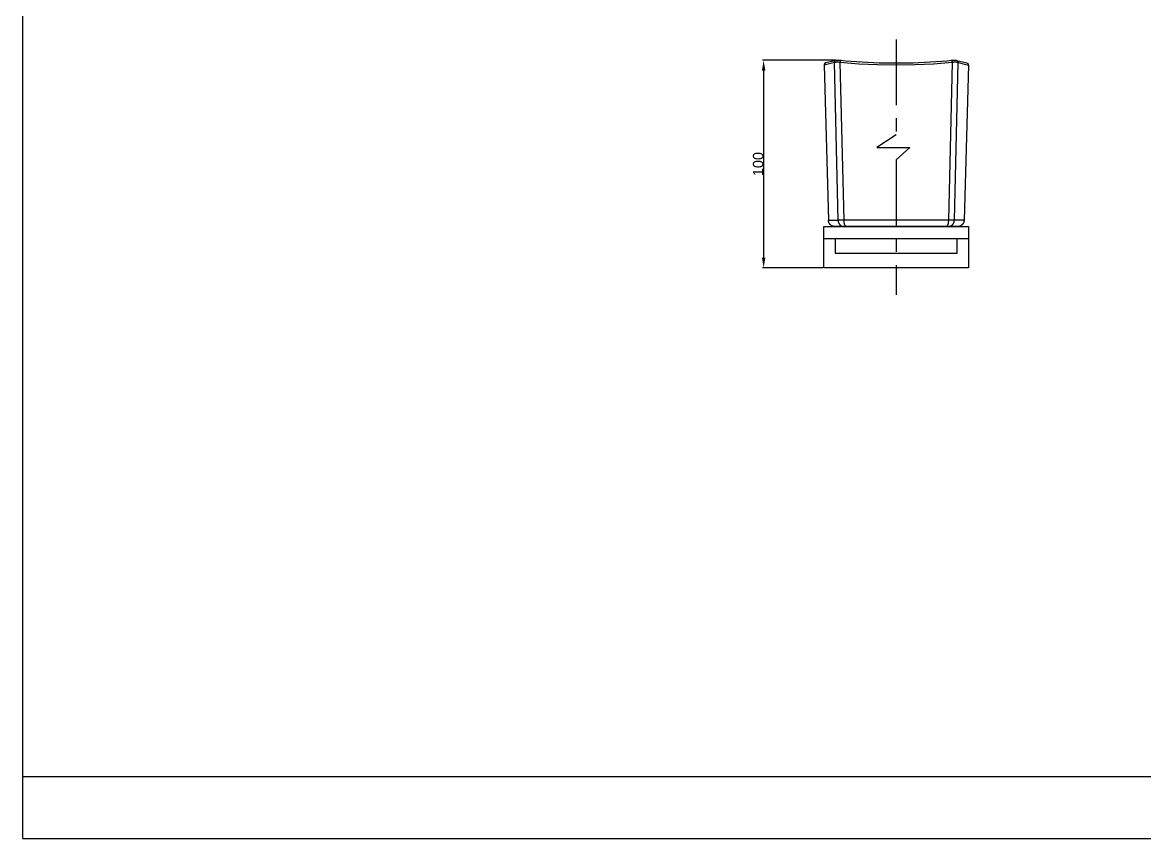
# Model space of a CAD drawing. Header units: millimetres. Extents: x -5 to 5638, y -16 to 780.
# Drawn here: x 3420 to 3963, y -16 to 378 of the extents above; entities that cross this region are included whole.
import ezdxf

# ---------------------------------------------------------------- set-up
doc = ezdxf.new("R2010")
doc.units = ezdxf.units.MM
doc.header["$MEASUREMENT"] = 0
doc.linetypes.add('CENTER', pattern=[50.8, 31.75, -6.35, 6.35, -6.35])
for name, color, linetype in [('____', 5, 'Continuous'), ('CEN', 1, 'CENTER'), ('DEFAULT', 7, 'Continuous'), ('OUTLINE', 2, 'Continuous'), ('TEX', 131, 'Continuous')]:
    doc.layers.add(name, color=color, linetype=linetype)
doc.styles.add('ARIAL', font='arial.ttf')
doc.dimstyles.new('DIMENSION STYLE 01', dxfattribs={"dimtxt": 5, "dimasz": 5, "dimexe": 0.5, "dimexo": 0.5, "dimgap": 0.09, "dimtad": 1, "dimtoh": 1, "dimdec": 0, "dimzin": 0, "dimdsep": 46, "dimtxsty": 'ARIAL', "dimcen": 0.5, "dimadec": 1, "dimazin": 0, "dimtfac": 1, "dimtdec": 4, "dimtofl": 0, "dimtmove": 0, "dimatfit": 3, "dimfxl": 1, "dimtolj": 1, "dimtzin": 0, "dimarcsym": 0})

# ---------------------------------------------------------------- blocks, each defined once
blk = doc.blocks.new('*D19')
at = {"layer": 'DEFAULT', "color": 0, "lineweight": -2, "transparency": 16777216}
for p, q in [((3813.64, 359.92), (3778.42, 359.92)), ((3778.92, 354.92), (3778.92, 264.54)), ((3807.56, 259.54), (3778.42, 259.54))]:
    blk.add_line(p, q, dxfattribs=at)
at = {"layer": 'DEFAULT', "color": 0, "transparency": 16777216}
for points in [[(3778.09, 354.92), (3779.76, 354.92), (3778.92, 359.92)], [(3778.09, 264.54), (3779.76, 264.54), (3778.92, 259.54)]]:
    blk.add_solid(points, dxfattribs=at)
at = {"layer": 'Defpoints', "color": 0, "transparency": 16777216}
for p in [(3814.14, 359.92), (3778.92, 259.54), (3808.06, 259.54)]:
    blk.add_point(p, dxfattribs=at)
at = {"layer": 'DEFAULT', "color": 0, "transparency": 16777216, "insert": (3776.28, 309.73), "char_height": 5, "attachment_point": 5, "rotation": 90, "style": 'ARIAL'}
blk.add_mtext('\\A1;100', dxfattribs=at)

msp = doc.modelspace()

# ---------------------------------------------------------------- linework, layer by layer
at = {"layer": '____'}
for p, q in [((3420.39, 772.92), (3420.39, -16.46)), ((3420.39, -16.46), (4521.39, -16.46))]:
    msp.add_line(p, q, dxfattribs=at)
at = {"layer": 'CEN'}
for p, q in [((3843.06, 369.97), (3843.06, 323.86)), ((3843.06, 323.86), (3833.69, 317.79)), ((3833.69, 317.79), (3849.68, 317.79)), ((3849.68, 317.79), (3843.06, 311.72)), ((3843.06, 311.72), (3843.06, 246.49))]:
    msp.add_line(p, q, dxfattribs=at)
at = {"layer": 'OUTLINE'}
for p, q in [((3813.17, 358.84), (3808.14, 357.56)), ((3808.35, 358.26), (3808.33, 358.23)), ((3808.37, 358.28), (3808.35, 358.26)), ((3808.39, 358.31), (3808.37, 358.28)), ((3808.42, 358.33), (3808.39, 358.31)), ((3808.44, 358.36), (3808.42, 358.33)), ((3808.46, 358.38), (3808.44, 358.36)), ((3808.49, 358.4), (3808.46, 358.38)), ((3808.51, 358.42), (3808.49, 358.4)), ((3808.54, 358.44), (3808.51, 358.42)), ((3808.56, 358.46), (3808.54, 358.44)), ((3808.59, 358.48), (3808.56, 358.46)), ((3808.62, 358.5), (3808.59, 358.48)), ((3808.65, 358.52), (3808.62, 358.5)), ((3808.68, 358.53), (3808.65, 358.52)), ((3808.71, 358.55), (3808.68, 358.53)), ((3808.74, 358.56), (3808.71, 358.55)), ((3808.77, 358.57), (3808.74, 358.56)), ((3808.8, 358.58), (3808.77, 358.57)), ((3808.83, 358.59), (3808.8, 358.58)), ((3808.86, 358.6), (3808.83, 358.59)), ((3808.89, 358.61), (3808.86, 358.6)), ((3808.98, 358.63), (3808.89, 358.61)), ((3808.99, 358.64), (3808.98, 358.63)), ((3813.87, 359.89), (3808.99, 358.64)), ((3813.16, 358.97), (3813.17, 359.01)), ((3813.16, 358.94), (3813.16, 358.97)), ((3813.16, 358.91), (3813.16, 358.94)), ((3813.17, 358.87), (3813.16, 358.91)), ((3813.17, 359.07), (3813.18, 359.11)), ((3813.17, 359.04), (3813.17, 359.07)), ((3813.17, 359.01), (3813.17, 359.04)), ((3813.4, 358.89), (3813.17, 358.84)), ((3813.17, 358.84), (3813.17, 358.87)), ((3814.95, 282.59), (3813.17, 358.84)), ((3813.17, 358.84), (3813.17, 358.84)), ((3813.18, 359.14), (3813.19, 359.17)), ((3813.18, 359.11), (3813.18, 359.14)), ((3813.19, 359.17), (3813.2, 359.2)), ((3813.2, 359.2), (3813.21, 359.24)), ((3813.2, 359.17), (3813.2, 359.17)), ((3813.21, 359.24), (3813.22, 359.27)), ((3813.22, 359.27), (3813.23, 359.3)), ((3813.23, 359.3), (3813.24, 359.33)), ((3813.24, 359.33), (3813.25, 359.36)), ((3813.25, 359.36), (3813.27, 359.39)), ((3813.27, 359.39), (3813.28, 359.42)), ((3813.28, 359.42), (3813.3, 359.45)), ((3813.3, 359.45), (3813.32, 359.48)), ((3813.32, 359.48), (3813.34, 359.5)), ((3813.34, 359.5), (3813.36, 359.53)), ((3813.36, 359.53), (3813.38, 359.56)), ((3813.38, 359.56), (3813.4, 359.58)), ((3813.4, 359.58), (3813.42, 359.61)), ((3813.64, 358.92), (3813.4, 358.89)), ((3813.42, 359.61), (3813.44, 359.63)), ((3813.44, 359.63), (3813.47, 359.65)), ((3813.47, 359.65), (3813.49, 359.68)), ((3813.49, 359.68), (3813.51, 359.7)), ((3813.51, 359.7), (3813.54, 359.72)), ((3813.54, 359.72), (3813.57, 359.74)), ((3813.57, 359.74), (3813.59, 359.76)), ((3813.59, 359.76), (3813.62, 359.78)), ((3813.62, 359.78), (3813.65, 359.79)), ((3813.88, 358.95), (3813.64, 358.92)), ((3813.65, 359.79), (3813.68, 359.81)), ((3813.68, 359.81), (3813.71, 359.82)), ((3813.71, 359.82), (3813.74, 359.84)), ((3813.74, 359.84), (3813.77, 359.85)), ((3813.77, 359.85), (3813.8, 359.86)), ((3813.8, 359.86), (3813.83, 359.87)), ((3813.83, 359.87), (3813.86, 359.88)), ((3813.86, 359.88), (3813.9, 359.89)), ((3814.12, 358.97), (3813.88, 358.95)), ((3813.9, 359.89), (3813.93, 359.9)), ((3813.93, 359.9), (3813.96, 359.9)), ((3813.96, 359.9), (3813.99, 359.91)), ((3813.99, 359.91), (3814.03, 359.91)), ((3814.03, 359.91), (3814.06, 359.92)), ((3814.06, 359.92), (3814.09, 359.92)), ((3814.09, 359.92), (3814.1, 359.92)), ((3814.1, 359.92), (3814.14, 359.92)), ((3814.36, 358.99), (3814.12, 358.97)), ((3814.14, 359.92), (3816.46, 359.92)), ((3814.59, 358.99), (3814.36, 358.99)), ((3814.83, 358.99), (3814.59, 358.99)), ((3815.07, 358.97), (3814.83, 358.99)), ((3815.31, 358.95), (3815.07, 358.97)), ((3815.55, 358.92), (3815.31, 358.95)), ((3815.78, 358.89), (3815.55, 358.92)), ((3816.02, 358.84), (3815.78, 358.89)), ((3816.01, 359.07), (3816.02, 359.11)), ((3816.01, 359.03), (3816.01, 359.07)), ((3816.01, 358.99), (3816.01, 359.03)), ((3816.01, 358.95), (3816.01, 358.99)), ((3816.02, 358.91), (3816.01, 358.95)), ((3816.02, 359.14), (3816.03, 359.18)), ((3816.02, 359.11), (3816.02, 359.14)), ((3816.02, 358.87), (3816.02, 358.91)), ((3816.02, 358.84), (3816.02, 358.87)), ((3817.82, 282.59), (3816.02, 358.84)), ((3825.02, 358.13), (3816.02, 358.84)), ((3816.02, 358.84), (3816.02, 358.84)), ((3816.03, 359.22), (3816.04, 359.26)), ((3816.03, 359.18), (3816.03, 359.22)), ((3816.04, 359.26), (3816.05, 359.3)), ((3816.05, 359.3), (3816.06, 359.34)), ((3816.06, 359.34), (3816.07, 359.38)), ((3816.07, 359.38), (3816.08, 359.41)), ((3816.08, 359.41), (3816.1, 359.45)), ((3816.1, 359.45), (3816.11, 359.49)), ((3816.11, 359.49), (3816.13, 359.52)), ((3816.13, 359.52), (3816.15, 359.56)), ((3816.15, 359.56), (3816.17, 359.59)), ((3816.17, 359.59), (3816.19, 359.62)), ((3816.19, 359.62), (3816.21, 359.66)), ((3816.21, 359.66), (3816.23, 359.69)), ((3816.23, 359.69), (3816.26, 359.72)), ((3816.26, 359.72), (3816.28, 359.75)), ((3816.28, 359.75), (3816.31, 359.78)), ((3816.31, 359.78), (3816.33, 359.81)), ((3816.33, 359.81), (3816.36, 359.84)), ((3816.36, 359.84), (3816.39, 359.87)), ((3816.39, 359.87), (3816.42, 359.89)), ((3816.42, 359.89), (3816.45, 359.92)), ((3816.45, 359.92), (3816.45, 359.92)), ((3816.46, 359.92), (3816.48, 359.92)), ((3816.48, 359.92), (3818.48, 359.73)), ((3818.48, 359.73), (3826.66, 359.13)), ((3818.95, 359.69), (3819.07, 359.68)), ((3825.15, 359.22), (3825.23, 359.22)), ((3826.66, 359.13), (3834.86, 358.76)), ((3834.86, 358.76), (3843.06, 358.64)), ((3843.06, 358.64), (3851.26, 358.76)), ((3851.26, 358.76), (3859.46, 359.13)), ((3859.46, 359.13), (3867.64, 359.73)), ((3870.1, 358.84), (3861.1, 358.13)), ((3867.64, 359.73), (3869.64, 359.92)), ((3870.1, 358.84), (3868.31, 282.59)), ((3869.64, 359.92), (3869.67, 359.9)), ((3869.66, 359.92), (3871.99, 359.92)), ((3869.67, 359.9), (3869.7, 359.87)), ((3869.7, 359.87), (3869.73, 359.85)), ((3869.73, 359.85), (3869.76, 359.82)), ((3869.76, 359.82), (3869.79, 359.79)), ((3869.79, 359.79), (3869.82, 359.77)), ((3869.82, 359.77), (3869.84, 359.74)), ((3869.84, 359.74), (3869.87, 359.71)), ((3869.87, 359.71), (3869.89, 359.68)), ((3869.89, 359.68), (3869.91, 359.65)), ((3869.91, 359.65), (3869.93, 359.61)), ((3869.93, 359.61), (3869.95, 359.58)), ((3869.95, 359.58), (3869.97, 359.55)), ((3869.97, 359.55), (3869.99, 359.51)), ((3869.99, 359.51), (3870.01, 359.48)), ((3870.01, 359.48), (3870.02, 359.44)), ((3870.02, 359.44), (3870.04, 359.41)), ((3870.04, 359.41), (3870.05, 359.37)), ((3870.05, 359.37), (3870.06, 359.34)), ((3870.06, 359.34), (3870.07, 359.3)), ((3870.07, 359.3), (3870.08, 359.26)), ((3870.08, 359.26), (3870.09, 359.22)), ((3870.09, 359.22), (3870.1, 359.19)), ((3870.1, 359.19), (3870.11, 359.15)), ((3870.34, 358.89), (3870.1, 358.84)), ((3870.11, 358.88), (3870.1, 358.84)), ((3870.1, 358.84), (3870.1, 358.84)), ((3870.11, 359.15), (3870.11, 359.11)), ((3870.11, 359.11), (3870.11, 359.07)), ((3870.11, 359.07), (3870.11, 359.03)), ((3870.11, 359.03), (3870.11, 358.99)), ((3870.11, 358.99), (3870.11, 358.96)), ((3870.11, 358.96), (3870.11, 358.92)), ((3870.11, 358.92), (3870.11, 358.88)), ((3870.57, 358.92), (3870.34, 358.89)), ((3870.81, 358.95), (3870.57, 358.92)), ((3871.05, 358.97), (3870.81, 358.95)), ((3871.29, 358.99), (3871.05, 358.97)), ((3871.17, 282.59), (3872.95, 358.84)), ((3871.53, 358.99), (3871.29, 358.99)), ((3871.77, 358.99), (3871.53, 358.99)), ((3872.01, 358.97), (3871.77, 358.99)), ((3871.99, 359.92), (3872.02, 359.92)), ((3872.24, 358.95), (3872.01, 358.97)), ((3872.02, 359.92), (3872.03, 359.92)), ((3872.03, 359.92), (3872.06, 359.92)), ((3872.06, 359.92), (3872.1, 359.91)), ((3872.1, 359.91), (3872.13, 359.91)), ((3872.13, 359.91), (3872.16, 359.9)), ((3872.16, 359.9), (3872.19, 359.9)), ((3872.19, 359.9), (3872.23, 359.89)), ((3872.23, 359.89), (3872.26, 359.88)), ((3872.48, 358.92), (3872.24, 358.95)), ((3872.26, 359.89), (3877.14, 358.64)), ((3872.26, 359.88), (3872.29, 359.87)), ((3872.29, 359.87), (3872.32, 359.86)), ((3872.32, 359.86), (3872.35, 359.85)), ((3872.35, 359.85), (3872.38, 359.84)), ((3872.38, 359.84), (3872.41, 359.82)), ((3872.41, 359.82), (3872.44, 359.81)), ((3872.44, 359.81), (3872.47, 359.79)), ((3872.47, 359.79), (3872.5, 359.78)), ((3872.72, 358.89), (3872.48, 358.92)), ((3872.5, 359.78), (3872.53, 359.76)), ((3872.53, 359.76), (3872.56, 359.74)), ((3872.56, 359.74), (3872.58, 359.72)), ((3872.58, 359.72), (3872.61, 359.7)), ((3872.61, 359.7), (3872.63, 359.68)), ((3872.63, 359.68), (3872.66, 359.65)), ((3872.66, 359.65), (3872.68, 359.63)), ((3872.68, 359.63), (3872.7, 359.61)), ((3872.7, 359.61), (3872.73, 359.58)), ((3872.95, 358.84), (3872.72, 358.89)), ((3872.73, 359.58), (3872.75, 359.56)), ((3872.75, 359.56), (3872.77, 359.53)), ((3872.77, 359.53), (3872.79, 359.5)), ((3872.79, 359.5), (3872.81, 359.48)), ((3872.81, 359.48), (3872.82, 359.45)), ((3872.82, 359.45), (3872.84, 359.42)), ((3872.84, 359.42), (3872.85, 359.39)), ((3872.85, 359.39), (3872.87, 359.36)), ((3872.87, 359.36), (3872.88, 359.33)), ((3872.88, 359.33), (3872.9, 359.3)), ((3872.9, 359.3), (3872.91, 359.27)), ((3872.91, 359.27), (3872.92, 359.24)), ((3872.92, 359.24), (3872.93, 359.2)), ((3872.92, 359.17), (3872.92, 359.17)), ((3872.93, 359.2), (3872.93, 359.17)), ((3872.93, 359.17), (3872.94, 359.14)), ((3872.94, 359.14), (3872.95, 359.11)), ((3872.95, 359.11), (3872.95, 359.07)), ((3872.95, 359.07), (3872.96, 359.04)), ((3872.96, 358.87), (3872.95, 358.84)), ((3872.95, 358.84), (3872.95, 358.84)), ((3872.95, 358.84), (3877.98, 357.56)), ((3872.96, 359.04), (3872.96, 359.01)), ((3872.96, 359.01), (3872.96, 358.97)), ((3872.96, 358.97), (3872.96, 358.94)), ((3872.96, 358.94), (3872.96, 358.91)), ((3872.96, 358.91), (3872.96, 358.87)), ((3877.14, 358.64), (3877.14, 358.63)), ((3877.14, 358.63), (3877.23, 358.61)), ((3877.23, 358.61), (3877.26, 358.6)), ((3877.26, 358.6), (3877.29, 358.59)), ((3877.29, 358.59), (3877.32, 358.58)), ((3877.32, 358.58), (3877.35, 358.57)), ((3877.35, 358.57), (3877.38, 358.56)), ((3877.38, 358.56), (3877.41, 358.55)), ((3877.41, 358.55), (3877.44, 358.53)), ((3877.44, 358.53), (3877.47, 358.52)), ((3877.47, 358.52), (3877.5, 358.5)), ((3877.5, 358.5), (3877.53, 358.48)), ((3877.53, 358.48), (3877.56, 358.46)), ((3877.56, 358.46), (3877.58, 358.44)), ((3877.58, 358.44), (3877.61, 358.42)), ((3877.61, 358.42), (3877.63, 358.4)), ((3877.63, 358.4), (3877.66, 358.38)), ((3877.66, 358.38), (3877.68, 358.36)), ((3877.68, 358.36), (3877.7, 358.33)), ((3877.7, 358.33), (3877.73, 358.31)), ((3877.73, 358.31), (3877.75, 358.29)), ((3877.75, 358.29), (3877.77, 358.26)), ((3877.77, 358.26), (3877.79, 358.23)), ((3808.22, 357.99), (3808.14, 357.56)), ((3808.14, 357.56), (3810.25, 282.59)), ((3808.23, 358.03), (3808.22, 357.99)), ((3808.24, 358.06), (3808.23, 358.03)), ((3808.25, 358.09), (3808.24, 358.06)), ((3808.27, 358.12), (3808.25, 358.09)), ((3808.28, 358.14), (3808.27, 358.12)), ((3808.3, 358.17), (3808.28, 358.14)), ((3808.32, 358.2), (3808.3, 358.17)), ((3808.33, 358.23), (3808.32, 358.2)), ((3834.04, 357.7), (3825.02, 358.13)), ((3843.06, 357.56), (3834.04, 357.7)), ((3852.09, 357.7), (3843.06, 357.56)), ((3861.1, 358.13), (3852.09, 357.7)), ((3877.98, 357.56), (3875.87, 282.59)), ((3877.79, 358.23), (3877.8, 358.21)), ((3877.8, 358.21), (3877.82, 358.18)), ((3877.82, 358.18), (3877.84, 358.15)), ((3877.84, 358.15), (3877.85, 358.12)), ((3877.85, 358.12), (3877.87, 358.09)), ((3877.87, 358.09), (3877.88, 358.06)), ((3877.88, 358.06), (3877.89, 358.03)), ((3877.89, 358.03), (3877.91, 357.98)), ((3877.91, 357.98), (3877.98, 357.56)), ((3810.25, 282.59), (3814.95, 282.59)), ((3810.25, 282.49), (3810.25, 282.59)), ((3810.26, 282.38), (3810.25, 282.49)), ((3810.27, 282.28), (3810.26, 282.38)), ((3810.28, 282.17), (3810.27, 282.28)), ((3817.82, 282.59), (3814.95, 282.59)), ((3814.95, 282.59), (3814.95, 282.48)), ((3814.95, 282.48), (3814.96, 282.38)), ((3814.96, 282.38), (3814.96, 282.28)), ((3814.96, 282.28), (3814.97, 282.18)), ((3817.82, 282.31), (3817.82, 282.59)), ((3868.31, 282.59), (3817.82, 282.59)), ((3817.84, 282.03), (3817.82, 282.31)), ((3868.3, 282.31), (3868.28, 282.03)), ((3868.31, 282.59), (3868.3, 282.31)), ((3871.17, 282.59), (3868.31, 282.59)), ((3871.15, 282.18), (3871.16, 282.28)), ((3871.16, 282.28), (3871.17, 282.38)), ((3871.17, 282.48), (3871.17, 282.59)), ((3875.87, 282.59), (3871.17, 282.59)), ((3871.17, 282.38), (3871.17, 282.48)), ((3875.85, 282.28), (3875.84, 282.17)), ((3875.86, 282.38), (3875.85, 282.28)), ((3875.87, 282.49), (3875.86, 282.38)), ((3875.87, 282.59), (3875.87, 282.49)), ((3808.06, 273.54), (3808.06, 279.54)), ((3808.06, 279.54), (3811.06, 279.54)), ((3810.3, 282.07), (3810.28, 282.17)), ((3810.32, 281.97), (3810.3, 282.07)), ((3810.34, 281.86), (3810.32, 281.97)), ((3810.37, 281.76), (3810.34, 281.86)), ((3810.4, 281.66), (3810.37, 281.76)), ((3810.44, 281.56), (3810.4, 281.66)), ((3810.47, 281.46), (3810.44, 281.56)), ((3810.51, 281.37), (3810.47, 281.46)), ((3810.56, 281.27), (3810.51, 281.37)), ((3810.61, 281.18), (3810.56, 281.27)), ((3810.66, 281.09), (3810.61, 281.18)), ((3810.71, 280.99), (3810.66, 281.09)), ((3810.77, 280.91), (3810.71, 280.99)), ((3810.83, 280.82), (3810.77, 280.91)), ((3810.89, 280.74), (3810.83, 280.82)), ((3810.96, 280.65), (3810.89, 280.74)), ((3811.02, 280.57), (3810.96, 280.65)), ((3811.1, 280.5), (3811.02, 280.57)), ((3811.06, 279.54), (3875.06, 279.54)), ((3811.17, 280.42), (3811.1, 280.5)), ((3811.25, 280.35), (3811.17, 280.42)), ((3811.32, 280.28), (3811.25, 280.35)), ((3811.4, 280.21), (3811.32, 280.28)), ((3811.49, 280.15), (3811.4, 280.21)), ((3811.47, 279.54), (3874.65, 279.54)), ((3811.57, 280.08), (3811.49, 280.15)), ((3811.66, 280.03), (3811.57, 280.08)), ((3811.75, 279.97), (3811.66, 280.03)), ((3811.84, 279.92), (3811.75, 279.97)), ((3811.93, 279.87), (3811.84, 279.92)), ((3812.03, 279.82), (3811.93, 279.87)), ((3812.13, 279.78), (3812.03, 279.82)), ((3812.22, 279.74), (3812.13, 279.78)), ((3812.32, 279.71), (3812.22, 279.74)), ((3812.42, 279.67), (3812.32, 279.71)), ((3812.52, 279.64), (3812.42, 279.67)), ((3812.63, 279.62), (3812.52, 279.64)), ((3812.73, 279.6), (3812.63, 279.62)), ((3812.83, 279.58), (3812.73, 279.6)), ((3812.94, 279.56), (3812.83, 279.58)), ((3813.04, 279.55), (3812.94, 279.56)), ((3813.15, 279.54), (3813.04, 279.55)), ((3813.25, 279.54), (3813.15, 279.54)), ((3816.71, 279.54), (3813.25, 279.54)), ((3814.97, 282.18), (3814.98, 282.08)), ((3814.98, 282.08), (3815, 281.98)), ((3815, 281.98), (3815.02, 281.88)), ((3815.02, 281.88), (3815.04, 281.78)), ((3815.04, 281.78), (3815.07, 281.68)), ((3815.07, 281.68), (3815.1, 281.59)), ((3815.1, 281.59), (3815.13, 281.49)), ((3815.13, 281.49), (3815.17, 281.39)), ((3815.17, 281.39), (3815.21, 281.3)), ((3815.21, 281.3), (3815.25, 281.21)), ((3815.25, 281.21), (3815.3, 281.12)), ((3815.3, 281.12), (3815.35, 281.03)), ((3815.35, 281.03), (3815.4, 280.94)), ((3815.4, 280.94), (3815.45, 280.86)), ((3815.45, 280.86), (3815.51, 280.77)), ((3815.51, 280.77), (3815.57, 280.69)), ((3815.57, 280.69), (3815.64, 280.61)), ((3815.64, 280.61), (3815.7, 280.53)), ((3815.7, 280.53), (3815.77, 280.46)), ((3815.77, 280.46), (3815.84, 280.39)), ((3815.84, 280.39), (3815.92, 280.32)), ((3815.92, 280.32), (3815.99, 280.25)), ((3815.99, 280.25), (3816.07, 280.18)), ((3816.07, 280.18), (3816.15, 280.12)), ((3816.15, 280.12), (3816.23, 280.06)), ((3816.23, 280.06), (3816.32, 280.01)), ((3816.32, 280.01), (3816.4, 279.95)), ((3816.4, 279.95), (3816.49, 279.9)), ((3816.49, 279.9), (3816.58, 279.85)), ((3816.58, 279.85), (3816.67, 279.81)), ((3816.67, 279.81), (3816.77, 279.77)), ((3817.75, 279.54), (3816.71, 279.54)), ((3816.77, 279.77), (3816.86, 279.73)), ((3816.86, 279.73), (3816.96, 279.7)), ((3816.96, 279.7), (3817.05, 279.66)), ((3817.05, 279.66), (3817.15, 279.64)), ((3817.15, 279.64), (3817.25, 279.61)), ((3817.25, 279.61), (3817.35, 279.59)), ((3817.35, 279.59), (3817.45, 279.57)), ((3817.45, 279.57), (3817.55, 279.56)), ((3817.55, 279.56), (3817.65, 279.55)), ((3817.65, 279.55), (3817.75, 279.54)), ((3817.75, 279.54), (3818.9, 279.54)), ((3817.87, 281.74), (3817.84, 282.03)), ((3817.88, 281.6), (3817.87, 281.74)), ((3817.9, 281.46), (3817.88, 281.6)), ((3817.92, 281.32), (3817.9, 281.46)), ((3817.95, 281.18), (3817.92, 281.32)), ((3817.98, 281.04), (3817.95, 281.18)), ((3818, 280.91), (3817.98, 281.04)), ((3818.04, 280.78), (3818, 280.91)), ((3818.07, 280.66), (3818.04, 280.78)), ((3818.11, 280.54), (3818.07, 280.66)), ((3818.15, 280.42), (3818.11, 280.54)), ((3818.19, 280.32), (3818.15, 280.42)), ((3818.21, 280.27), (3818.19, 280.32)), ((3818.23, 280.22), (3818.21, 280.27)), ((3818.25, 280.17), (3818.23, 280.22)), ((3818.27, 280.12), (3818.25, 280.17)), ((3818.29, 280.07), (3818.27, 280.12)), ((3818.32, 280.03), (3818.29, 280.07)), ((3818.34, 279.99), (3818.32, 280.03)), ((3818.36, 279.95), (3818.34, 279.99)), ((3818.39, 279.91), (3818.36, 279.95)), ((3818.41, 279.88), (3818.39, 279.91)), ((3818.43, 279.84), (3818.41, 279.88)), ((3818.46, 279.81), (3818.43, 279.84)), ((3818.48, 279.78), (3818.46, 279.81)), ((3818.51, 279.75), (3818.48, 279.78)), ((3818.52, 279.74), (3818.51, 279.75)), ((3818.53, 279.72), (3818.52, 279.74)), ((3818.54, 279.71), (3818.53, 279.72)), ((3818.56, 279.7), (3818.54, 279.71)), ((3818.57, 279.69), (3818.56, 279.7)), ((3818.58, 279.68), (3818.57, 279.69)), ((3818.59, 279.67), (3818.58, 279.68)), ((3818.6, 279.65), (3818.59, 279.67)), ((3818.62, 279.65), (3818.6, 279.65)), ((3818.63, 279.64), (3818.62, 279.65)), ((3818.64, 279.63), (3818.63, 279.64)), ((3818.65, 279.62), (3818.64, 279.63)), ((3818.67, 279.61), (3818.65, 279.62)), ((3818.68, 279.6), (3818.67, 279.61)), ((3818.69, 279.6), (3818.68, 279.6)), ((3818.7, 279.59), (3818.69, 279.6)), ((3818.72, 279.58), (3818.7, 279.59)), ((3818.73, 279.58), (3818.72, 279.58)), ((3818.74, 279.57), (3818.73, 279.58)), ((3818.75, 279.57), (3818.74, 279.57)), ((3818.76, 279.56), (3818.75, 279.57)), ((3818.78, 279.56), (3818.76, 279.56)), ((3818.79, 279.55), (3818.78, 279.56)), ((3818.8, 279.55), (3818.79, 279.55)), ((3818.81, 279.55), (3818.8, 279.55)), ((3818.83, 279.54), (3818.81, 279.55)), ((3818.84, 279.54), (3818.83, 279.54)), ((3818.85, 279.54), (3818.84, 279.54)), ((3818.86, 279.54), (3818.85, 279.54)), ((3818.87, 279.54), (3818.86, 279.54)), ((3818.89, 279.54), (3818.87, 279.54)), ((3818.9, 279.54), (3818.89, 279.54)), ((3867.23, 279.54), (3818.9, 279.54)), ((3867.24, 279.54), (3867.23, 279.54)), ((3867.23, 279.54), (3868.37, 279.54)), ((3867.25, 279.54), (3867.24, 279.54)), ((3867.26, 279.54), (3867.25, 279.54)), ((3867.27, 279.54), (3867.26, 279.54)), ((3867.29, 279.54), (3867.27, 279.54)), ((3867.3, 279.54), (3867.29, 279.54)), ((3867.31, 279.55), (3867.3, 279.54)), ((3867.32, 279.55), (3867.31, 279.55)), ((3867.33, 279.55), (3867.32, 279.55)), ((3867.35, 279.56), (3867.33, 279.55)), ((3867.36, 279.56), (3867.35, 279.56)), ((3867.37, 279.57), (3867.36, 279.56)), ((3867.38, 279.57), (3867.37, 279.57)), ((3867.39, 279.58), (3867.38, 279.57)), ((3867.41, 279.58), (3867.39, 279.58)), ((3867.42, 279.59), (3867.41, 279.58)), ((3867.43, 279.6), (3867.42, 279.59)), ((3867.44, 279.6), (3867.43, 279.6)), ((3867.46, 279.61), (3867.44, 279.6)), ((3867.47, 279.62), (3867.46, 279.61)), ((3867.48, 279.63), (3867.47, 279.62)), ((3867.49, 279.64), (3867.48, 279.63)), ((3867.51, 279.65), (3867.49, 279.64)), ((3867.52, 279.65), (3867.51, 279.65)), ((3867.53, 279.67), (3867.52, 279.65)), ((3867.54, 279.68), (3867.53, 279.67)), ((3867.55, 279.69), (3867.54, 279.68)), ((3867.57, 279.7), (3867.55, 279.69)), ((3867.58, 279.71), (3867.57, 279.7)), ((3867.59, 279.72), (3867.58, 279.71)), ((3867.6, 279.74), (3867.59, 279.72)), ((3867.62, 279.75), (3867.6, 279.74)), ((3867.64, 279.78), (3867.62, 279.75)), ((3867.67, 279.81), (3867.64, 279.78)), ((3867.69, 279.84), (3867.67, 279.81)), ((3867.71, 279.88), (3867.69, 279.84)), ((3867.74, 279.91), (3867.71, 279.88)), ((3867.76, 279.95), (3867.74, 279.91)), ((3867.78, 279.99), (3867.76, 279.95)), ((3867.81, 280.03), (3867.78, 279.99)), ((3867.83, 280.07), (3867.81, 280.03)), ((3867.85, 280.12), (3867.83, 280.07)), ((3867.87, 280.17), (3867.85, 280.12)), ((3867.9, 280.22), (3867.87, 280.17)), ((3867.92, 280.27), (3867.9, 280.22)), ((3867.94, 280.32), (3867.92, 280.27)), ((3867.98, 280.42), (3867.94, 280.32)), ((3868.02, 280.54), (3867.98, 280.42)), ((3868.05, 280.66), (3868.02, 280.54)), ((3868.09, 280.78), (3868.05, 280.66)), ((3868.12, 280.91), (3868.09, 280.78)), ((3868.15, 281.04), (3868.12, 280.91)), ((3868.17, 281.18), (3868.15, 281.04)), ((3868.2, 281.32), (3868.17, 281.18)), ((3868.22, 281.46), (3868.2, 281.32)), ((3868.24, 281.6), (3868.22, 281.46)), ((3868.26, 281.74), (3868.24, 281.6)), ((3868.28, 282.03), (3868.26, 281.74)), ((3868.37, 279.54), (3868.47, 279.55)), ((3872.56, 279.54), (3868.37, 279.54)), ((3868.47, 279.55), (3868.57, 279.56)), ((3868.57, 279.56), (3868.67, 279.57)), ((3868.67, 279.57), (3868.77, 279.59)), ((3868.77, 279.59), (3868.87, 279.61)), ((3868.87, 279.61), (3868.97, 279.64)), ((3868.97, 279.64), (3869.07, 279.66)), ((3869.07, 279.66), (3869.17, 279.7)), ((3869.17, 279.7), (3869.26, 279.73)), ((3869.26, 279.73), (3869.36, 279.77)), ((3869.36, 279.77), (3869.45, 279.81)), ((3869.45, 279.81), (3869.54, 279.85)), ((3869.54, 279.85), (3869.63, 279.9)), ((3869.63, 279.9), (3869.72, 279.95)), ((3869.72, 279.95), (3869.8, 280.01)), ((3869.8, 280.01), (3869.89, 280.06)), ((3869.89, 280.06), (3869.97, 280.12)), ((3869.97, 280.12), (3870.05, 280.18)), ((3870.05, 280.18), (3870.13, 280.25)), ((3870.13, 280.25), (3870.21, 280.32)), ((3870.21, 280.32), (3870.28, 280.39)), ((3870.28, 280.39), (3870.35, 280.46)), ((3870.35, 280.46), (3870.42, 280.53)), ((3870.42, 280.53), (3870.49, 280.61)), ((3870.49, 280.61), (3870.55, 280.69)), ((3870.55, 280.69), (3870.61, 280.77)), ((3870.61, 280.77), (3870.67, 280.86)), ((3870.67, 280.86), (3870.72, 280.94)), ((3870.72, 280.94), (3870.78, 281.03)), ((3870.78, 281.03), (3870.82, 281.12)), ((3870.82, 281.12), (3870.87, 281.21)), ((3870.87, 281.21), (3870.91, 281.3)), ((3870.91, 281.3), (3870.95, 281.39)), ((3870.95, 281.39), (3870.99, 281.49)), ((3870.99, 281.49), (3871.02, 281.59)), ((3871.02, 281.59), (3871.05, 281.68)), ((3871.05, 281.68), (3871.08, 281.78)), ((3871.08, 281.78), (3871.1, 281.88)), ((3871.1, 281.88), (3871.12, 281.98)), ((3871.12, 281.98), (3871.14, 282.08)), ((3871.14, 282.08), (3871.15, 282.18)), ((3872.87, 279.54), (3872.56, 279.54)), ((3872.98, 279.54), (3872.87, 279.54)), ((3873.08, 279.55), (3872.98, 279.54)), ((3873.19, 279.56), (3873.08, 279.55)), ((3873.29, 279.58), (3873.19, 279.56)), ((3873.39, 279.6), (3873.29, 279.58)), ((3873.5, 279.62), (3873.39, 279.6)), ((3873.6, 279.64), (3873.5, 279.62)), ((3873.7, 279.67), (3873.6, 279.64)), ((3873.8, 279.71), (3873.7, 279.67)), ((3873.9, 279.74), (3873.8, 279.71)), ((3874, 279.78), (3873.9, 279.74)), ((3874.09, 279.82), (3874, 279.78)), ((3874.19, 279.87), (3874.09, 279.82)), ((3874.28, 279.92), (3874.19, 279.87)), ((3874.37, 279.97), (3874.28, 279.92)), ((3874.46, 280.03), (3874.37, 279.97)), ((3874.55, 280.08), (3874.46, 280.03)), ((3874.63, 280.15), (3874.55, 280.08)), ((3874.72, 280.21), (3874.63, 280.15)), ((3874.8, 280.28), (3874.72, 280.21)), ((3874.88, 280.35), (3874.8, 280.28)), ((3874.95, 280.42), (3874.88, 280.35)), ((3875.03, 280.5), (3874.95, 280.42)), ((3875.1, 280.57), (3875.03, 280.5)), ((3875.06, 279.54), (3878.06, 279.54)), ((3875.17, 280.65), (3875.1, 280.57)), ((3875.23, 280.74), (3875.17, 280.65)), ((3875.3, 280.82), (3875.23, 280.74)), ((3875.36, 280.91), (3875.3, 280.82)), ((3875.41, 280.99), (3875.36, 280.91)), ((3875.47, 281.09), (3875.41, 280.99)), ((3875.52, 281.18), (3875.47, 281.09)), ((3875.56, 281.27), (3875.52, 281.18)), ((3875.61, 281.37), (3875.56, 281.27)), ((3875.65, 281.46), (3875.61, 281.37)), ((3875.69, 281.56), (3875.65, 281.46)), ((3875.72, 281.66), (3875.69, 281.56)), ((3875.75, 281.76), (3875.72, 281.66)), ((3875.78, 281.86), (3875.75, 281.76)), ((3875.8, 281.97), (3875.78, 281.86)), ((3875.82, 282.07), (3875.8, 281.97)), ((3875.84, 282.17), (3875.82, 282.07)), ((3878.06, 279.54), (3878.06, 273.54)), ((3808.06, 270.54), (3808.06, 273.54)), ((3811.06, 273.54), (3808.06, 273.54)), ((3875.06, 273.54), (3811.06, 273.54)), ((3813.56, 273.54), (3813.56, 266.7)), ((3872.56, 266.7), (3872.56, 273.54)), ((3878.06, 273.54), (3875.06, 273.54)), ((3878.06, 273.54), (3878.06, 270.54)), ((3808.06, 259.54), (3808.06, 270.54)), ((3813.56, 266.7), (3872.56, 266.7)), ((3878.06, 270.54), (3878.06, 259.54)), ((3878.06, 259.54), (3808.06, 259.54))]:
    msp.add_line(p, q, dxfattribs=at)
at = {"layer": 'TEX'}
msp.add_line((3420.39, 13.54), (4521.39, 13.54), dxfattribs=at)

# ---------------------------------------------------------------- dimensions: what is measured, and where the dimension line sits
at = {"layer": 'DEFAULT'}
dim = msp.add_linear_dim(base=(3778.92, 259.54), p1=(3814.14, 359.92), p2=(3808.06, 259.54), angle=90, dimstyle='DIMENSION STYLE 01', dxfattribs=at)
dim.commit()
dim.dimension.update_dxf_attribs({"geometry": '*D19', "text_midpoint": (3776.28, 309.73)})

doc.saveas('drawing.dxf')
